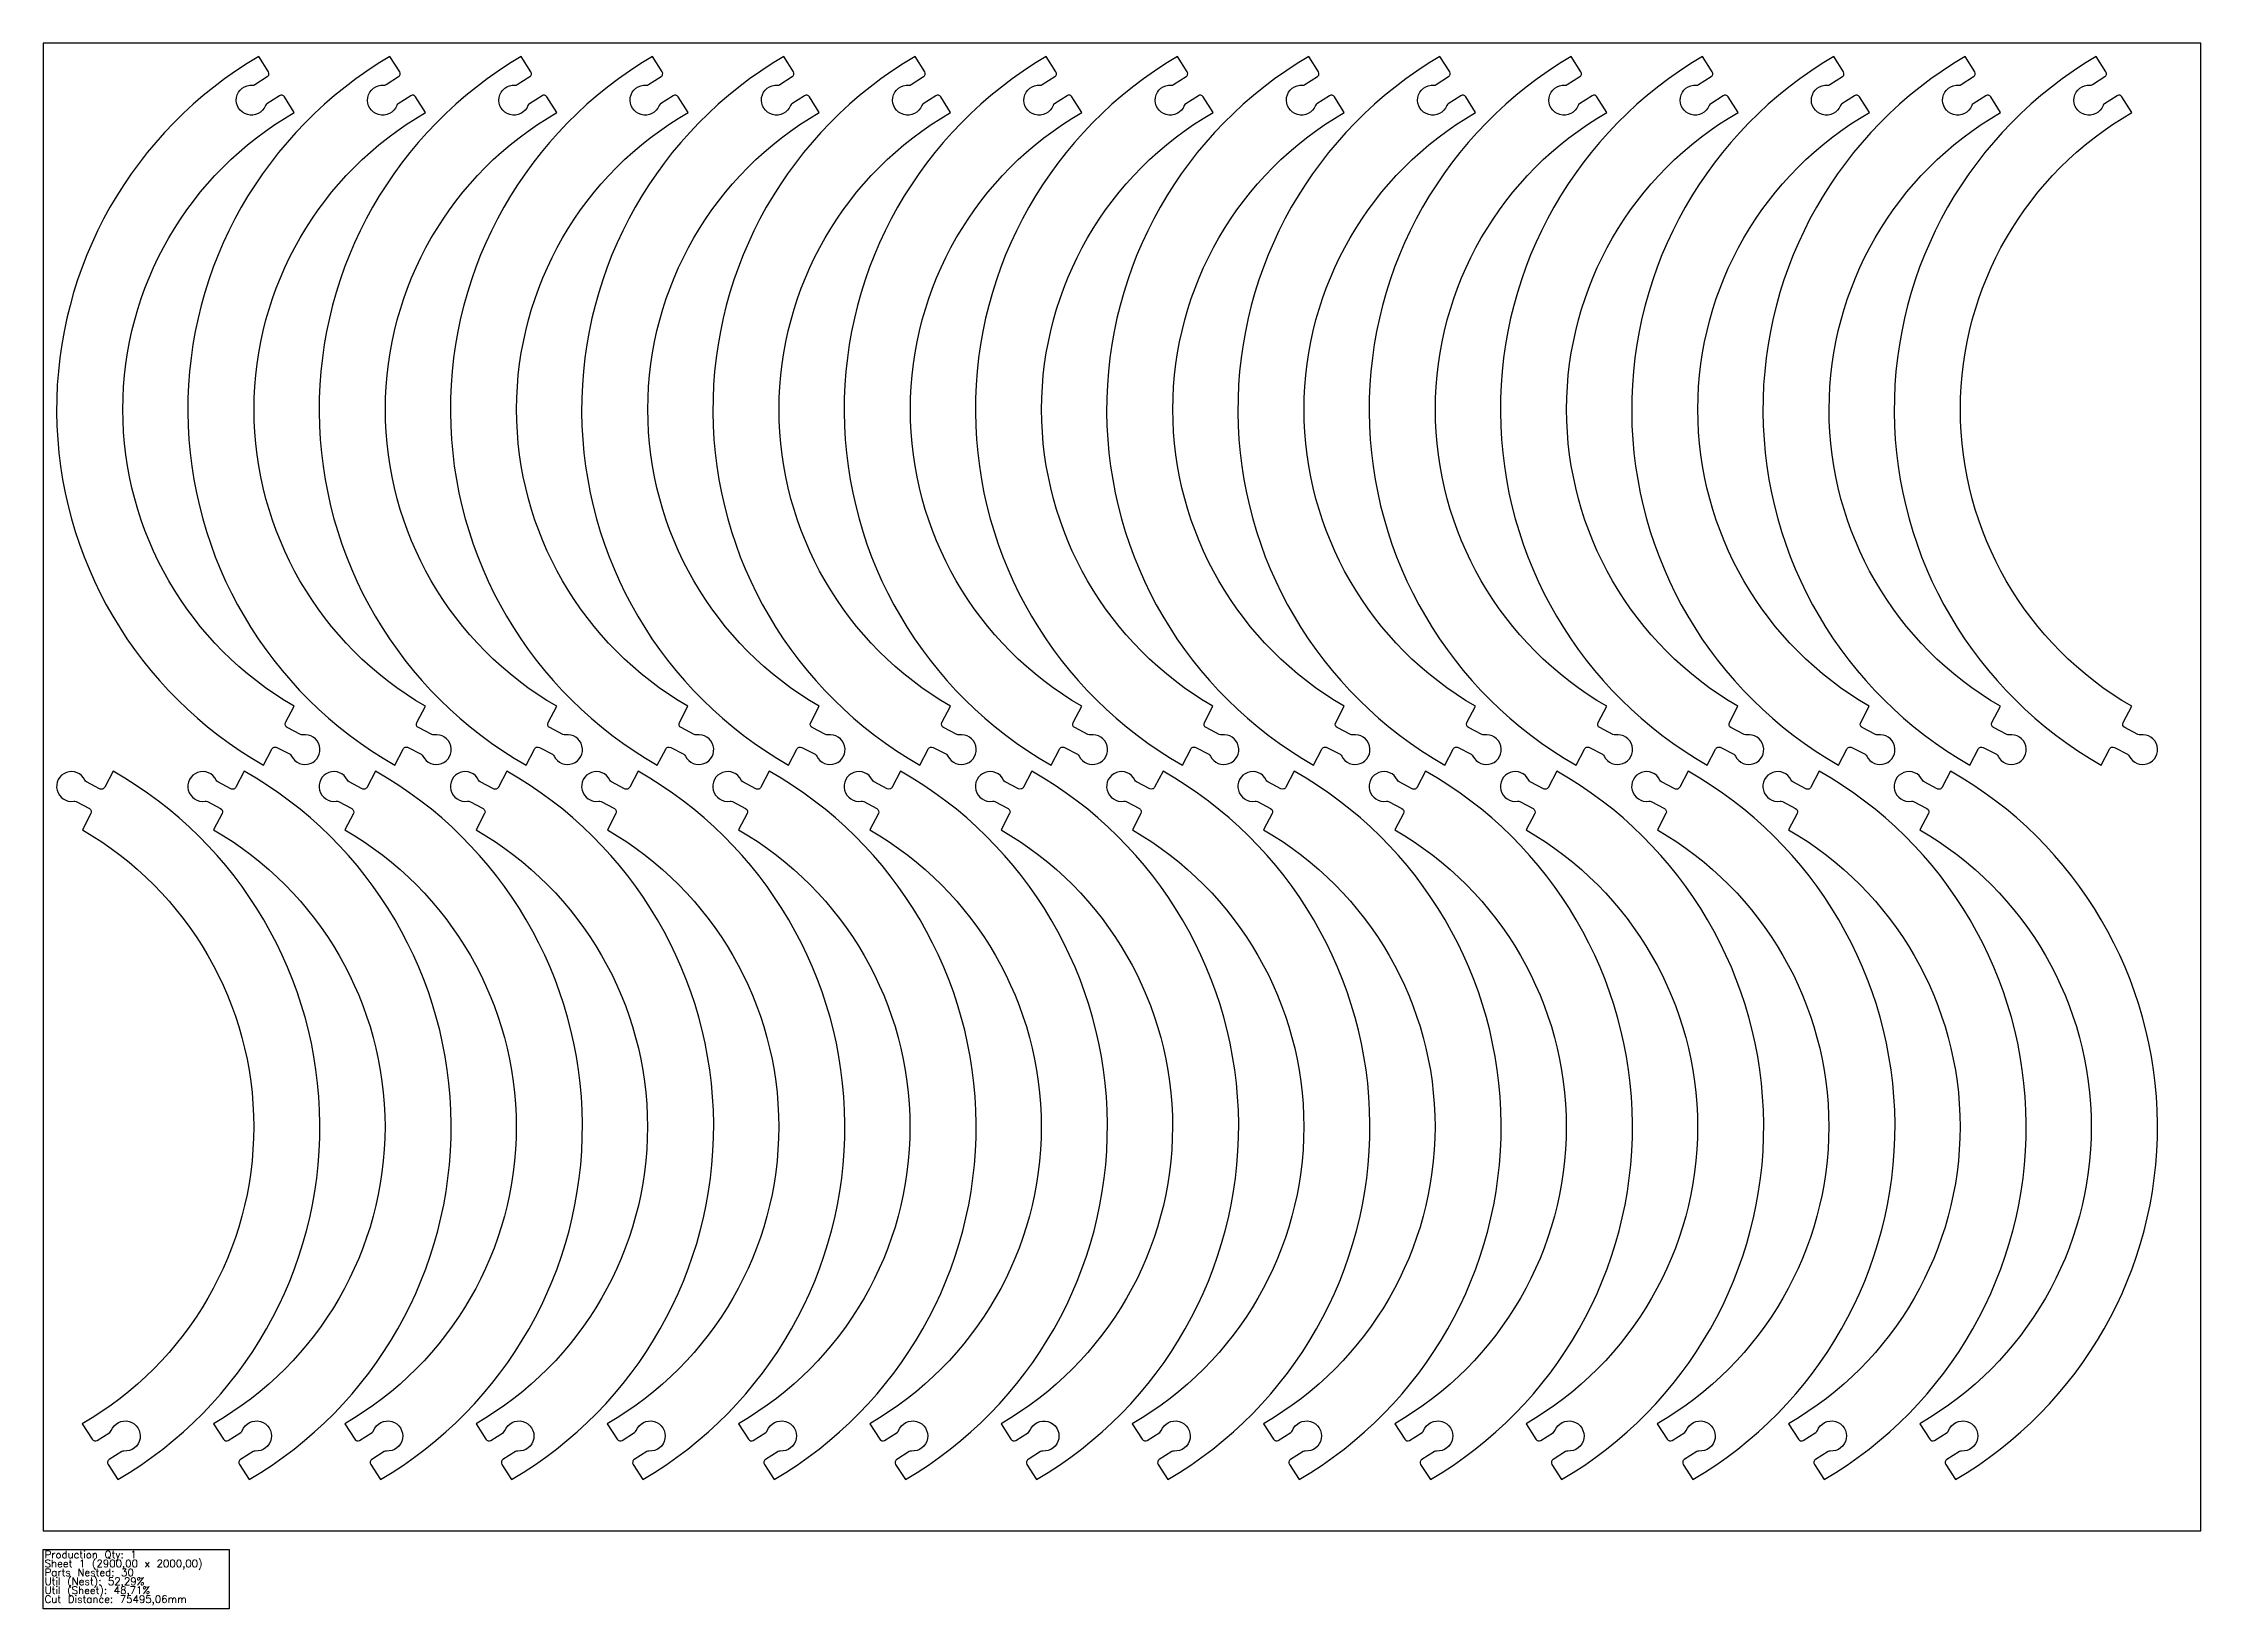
# Model space of a CAD drawing. Header units: millimetres. Extents: x 0 to 2900, y -105 to 2000.
import ezdxf

# ---------------------------------------------------------------- set-up
doc = ezdxf.new("R2010")
doc.units = ezdxf.units.MM
doc.layers.add('sheet', color=24, linetype='Continuous')
doc.layers.add('Stats', color=7, linetype='Continuous')
doc.styles.get("Standard").update_dxf_attribs({"font": 'txt.shx'})

msp = doc.modelspace()

# ---------------------------------------------------------------- linework, layer by layer
at = {"color": 7}
for points in [[(337.5, 1906.8), (324.2, 1927.8, 0.413209), (317.7, 1929.2), (300.7, 1918.5, 0.162278), (298.8, 1916.2, -2), (281.5, 1943.6, 0.162278), (284.4, 1944.3), (301.3, 1955, 0.415219), (302.8, 1961.5), (289.7, 1982, 0.577199), (296.2, 1029.5), (307.4, 1051, -0.415219), (314.2, 1053.1), (331.8, 1043.9, -0.162278), (334, 1041.6, 2), (348.9, 1069.9, -0.162278), (345.8, 1070.4), (328, 1079.8, -0.413209), (325.9, 1086.5), (337.4, 1108.5, -0.577169)], [(514, 1906.8), (500.6, 1927.8, 0.413209), (494.1, 1929.2), (477.1, 1918.5, 0.162278), (475.2, 1916.2, -2), (457.9, 1943.6, 0.162278), (460.8, 1944.3), (477.7, 1955, 0.415219), (479.2, 1961.5), (466.1, 1982, 0.577199), (472.6, 1029.5), (483.8, 1051, -0.415219), (490.6, 1053.1), (508.2, 1043.9, -0.162278), (510.4, 1041.6, 2), (525.3, 1069.9, -0.162278), (522.2, 1070.4), (504.4, 1079.8, -0.413209), (502.3, 1086.5), (513.8, 1108.5, -0.577169)], [(690.4, 1906.8), (677, 1927.8, 0.413209), (670.5, 1929.2), (653.5, 1918.5, 0.162278), (651.6, 1916.2, -2), (634.3, 1943.6, 0.162278), (637.3, 1944.3), (654.1, 1955, 0.415219), (655.6, 1961.5), (642.6, 1982, 0.577199), (649, 1029.5), (660.3, 1051, -0.415219), (667, 1053.1), (684.7, 1043.9, -0.162278), (686.8, 1041.6, 2), (701.7, 1069.9, -0.162278), (698.6, 1070.4), (680.9, 1079.8, -0.413209), (678.7, 1086.5), (690.2, 1108.5, -0.577169)], [(866.8, 1906.8), (853.5, 1927.8, 0.413209), (846.9, 1929.2), (829.9, 1918.5, 0.162278), (828, 1916.2, -2), (810.7, 1943.6, 0.162278), (813.7, 1944.3), (830.5, 1955, 0.415219), (832, 1961.5), (819, 1982, 0.577199), (825.4, 1029.5), (836.7, 1051, -0.415219), (843.4, 1053.1), (861.1, 1043.9, -0.162278), (863.3, 1041.6, 2), (878.1, 1069.9, -0.162278), (875, 1070.4), (857.3, 1079.8, -0.413209), (855.2, 1086.5), (866.6, 1108.5, -0.577169)], [(1043.2, 1906.8), (1029.9, 1927.8, 0.413209), (1023.3, 1929.2), (1006.4, 1918.5, 0.162278), (1004.5, 1916.2, -2), (987.2, 1943.6, 0.162278), (990.1, 1944.3), (1006.9, 1955, 0.415219), (1008.4, 1961.5), (995.4, 1982, 0.577199), (1001.9, 1029.5), (1013.1, 1051, -0.415219), (1019.8, 1053.1), (1037.5, 1043.9, -0.162278), (1039.7, 1041.6, 2), (1054.6, 1069.9, -0.162278), (1051.4, 1070.4), (1033.7, 1079.8, -0.413209), (1031.6, 1086.5), (1043, 1108.5, -0.577169)], [(1219.6, 1906.8), (1206.3, 1927.8, 0.413209), (1199.7, 1929.2), (1182.8, 1918.5, 0.162278), (1180.9, 1916.2, -2), (1163.6, 1943.6, 0.162278), (1166.5, 1944.3), (1183.3, 1955, 0.415219), (1184.8, 1961.5), (1171.8, 1982, 0.577199), (1178.3, 1029.5), (1189.5, 1051, -0.415219), (1196.2, 1053.1), (1213.9, 1043.9, -0.162278), (1216.1, 1041.6, 2), (1231, 1069.9, -0.162278), (1227.8, 1070.4), (1210.1, 1079.8, -0.413209), (1208, 1086.5), (1219.5, 1108.5, -0.577169)], [(1396, 1906.8), (1382.7, 1927.8, 0.413209), (1376.1, 1929.2), (1359.2, 1918.5, 0.162278), (1357.3, 1916.2, -2), (1340, 1943.6, 0.162278), (1342.9, 1944.3), (1359.7, 1955, 0.415219), (1361.2, 1961.5), (1348.2, 1982, 0.577199), (1354.7, 1029.5), (1365.9, 1051, -0.415219), (1372.7, 1053.1), (1390.3, 1043.9, -0.162278), (1392.5, 1041.6, 2), (1407.4, 1069.9, -0.162278), (1404.3, 1070.4), (1386.5, 1079.8, -0.413209), (1384.4, 1086.5), (1395.9, 1108.5, -0.577169)], [(1572.4, 1906.8), (1559.1, 1927.8, 0.413209), (1552.6, 1929.2), (1535.6, 1918.5, 0.162278), (1533.7, 1916.2, -2), (1516.4, 1943.6, 0.162278), (1519.3, 1944.3), (1536.2, 1955, 0.415219), (1537.6, 1961.5), (1524.6, 1982, 0.577199), (1531.1, 1029.5), (1542.3, 1051, -0.415219), (1549.1, 1053.1), (1566.7, 1043.9, -0.162278), (1568.9, 1041.6, 2), (1583.8, 1069.9, -0.162278), (1580.7, 1070.4), (1562.9, 1079.8, -0.413209), (1560.8, 1086.5), (1572.3, 1108.5, -0.577169)], [(1748.8, 1906.8), (1735.5, 1927.8, 0.413209), (1729, 1929.2), (1712, 1918.5, 0.162278), (1710.1, 1916.2, -2), (1692.8, 1943.6, 0.162278), (1695.7, 1944.3), (1712.6, 1955, 0.415219), (1714, 1961.5), (1701, 1982, 0.577199), (1707.5, 1029.5), (1718.7, 1051, -0.415219), (1725.5, 1053.1), (1743.1, 1043.9, -0.162278), (1745.3, 1041.6, 2), (1760.2, 1069.9, -0.162278), (1757.1, 1070.4), (1739.3, 1079.8, -0.413209), (1737.2, 1086.5), (1748.7, 1108.5, -0.577169)], [(1925.2, 1906.8), (1911.9, 1927.8, 0.413209), (1905.4, 1929.2), (1888.4, 1918.5, 0.162278), (1886.5, 1916.2, -2), (1869.2, 1943.6, 0.162278), (1872.1, 1944.3), (1889, 1955, 0.415219), (1890.4, 1961.5), (1877.4, 1982, 0.577199), (1883.9, 1029.5), (1895.1, 1051, -0.415219), (1901.9, 1053.1), (1919.5, 1043.9, -0.162278), (1921.7, 1041.6, 2), (1936.6, 1069.9, -0.162278), (1933.5, 1070.4), (1915.7, 1079.8, -0.413209), (1913.6, 1086.5), (1925.1, 1108.5, -0.577169)], [(2101.6, 1906.8), (2088.3, 1927.8, 0.413209), (2081.8, 1929.2), (2064.8, 1918.5, 0.162278), (2062.9, 1916.2, -2), (2045.6, 1943.6, 0.162278), (2048.5, 1944.3), (2065.4, 1955, 0.415219), (2066.9, 1961.5), (2053.8, 1982, 0.577199), (2060.3, 1029.5), (2071.5, 1051, -0.415219), (2078.3, 1053.1), (2095.9, 1043.9, -0.162278), (2098.1, 1041.6, 2), (2113, 1069.9, -0.162278), (2109.9, 1070.4), (2092.1, 1079.8, -0.413209), (2090, 1086.5), (2101.5, 1108.5, -0.577169)], [(2278, 1906.8), (2264.7, 1927.8, 0.413209), (2258.2, 1929.2), (2241.2, 1918.5, 0.162278), (2239.3, 1916.2, -2), (2222, 1943.6, 0.162278), (2224.9, 1944.3), (2241.8, 1955, 0.415219), (2243.3, 1961.5), (2230.2, 1982, 0.577199), (2236.7, 1029.5), (2247.9, 1051, -0.415219), (2254.7, 1053.1), (2272.3, 1043.9, -0.162278), (2274.5, 1041.6, 2), (2289.4, 1069.9, -0.162278), (2286.3, 1070.4), (2268.5, 1079.8, -0.413209), (2266.4, 1086.5), (2277.9, 1108.5, -0.577169)], [(2454.5, 1906.8), (2441.1, 1927.8, 0.413209), (2434.6, 1929.2), (2417.6, 1918.5, 0.162278), (2415.7, 1916.2, -2), (2398.4, 1943.6, 0.162278), (2401.3, 1944.3), (2418.2, 1955, 0.415219), (2419.7, 1961.5), (2406.7, 1982, 0.577199), (2413.1, 1029.5), (2424.3, 1051, -0.415219), (2431.1, 1053.1), (2448.8, 1043.9, -0.162278), (2450.9, 1041.6, 2), (2465.8, 1069.9, -0.162278), (2462.7, 1070.4), (2445, 1079.8, -0.413209), (2442.8, 1086.5), (2454.3, 1108.5, -0.577169)], [(2630.9, 1906.8), (2617.6, 1927.8, 0.413209), (2611, 1929.2), (2594, 1918.5, 0.162278), (2592.1, 1916.2, -2), (2574.8, 1943.6, 0.162278), (2577.8, 1944.3), (2594.6, 1955, 0.415219), (2596.1, 1961.5), (2583.1, 1982, 0.577199), (2589.5, 1029.5), (2600.8, 1051, -0.415219), (2607.5, 1053.1), (2625.2, 1043.9, -0.162278), (2627.4, 1041.6, 2), (2642.2, 1069.9, -0.162278), (2639.1, 1070.4), (2621.4, 1079.8, -0.413209), (2619.3, 1086.5), (2630.7, 1108.5, -0.577169)], [(2807.3, 1906.8), (2794, 1927.8, 0.413209), (2787.4, 1929.2), (2770.4, 1918.5, 0.162278), (2768.5, 1916.2, -2), (2751.2, 1943.6, 0.162278), (2754.2, 1944.3), (2771, 1955, 0.415219), (2772.5, 1961.5), (2759.5, 1982, 0.577199), (2766, 1029.5), (2777.2, 1051, -0.415219), (2783.9, 1053.1), (2801.6, 1043.9, -0.162278), (2803.8, 1041.6, 2), (2818.7, 1069.9, -0.162278), (2815.5, 1070.4), (2797.8, 1079.8, -0.413209), (2795.7, 1086.5), (2807.1, 1108.5, -0.577169)], [(52.6, 143.9), (65.9, 123, 0.413209), (72.4, 121.5), (89.4, 132.2, 0.162278), (91.3, 134.6, -2), (108.6, 107.2, 0.162278), (105.7, 106.5), (88.8, 95.8, 0.415219), (87.3, 89.2), (100.4, 68.8, 0.577199), (93.9, 1021.3), (82.7, 999.7, -0.415219), (75.9, 997.6), (58.3, 1006.9, -0.162278), (56.1, 1009.2, 2), (41.2, 980.9, -0.162278), (44.3, 980.4), (62.1, 971, -0.413209), (64.2, 964.3), (52.7, 942.3, -0.577169)], [(229, 143.9), (242.3, 123, 0.413209), (248.8, 121.5), (265.8, 132.2, 0.162278), (267.7, 134.6, -2), (285, 107.2, 0.162278), (282.1, 106.5), (265.2, 95.8, 0.415219), (263.7, 89.2), (276.8, 68.8, 0.577199), (270.3, 1021.3), (259.1, 999.7, -0.415219), (252.3, 997.6), (234.7, 1006.9, -0.162278), (232.5, 1009.2, 2), (217.6, 980.9, -0.162278), (220.7, 980.4), (238.5, 971, -0.413209), (240.6, 964.3), (229.1, 942.3, -0.577169)], [(405.4, 143.9), (418.7, 123, 0.413209), (425.2, 121.5), (442.2, 132.2, 0.162278), (444.1, 134.6, -2), (461.4, 107.2, 0.162278), (458.5, 106.5), (441.6, 95.8, 0.415219), (440.2, 89.2), (453.2, 68.8, 0.577199), (446.7, 1021.3), (435.5, 999.7, -0.415219), (428.7, 997.6), (411.1, 1006.9, -0.162278), (408.9, 1009.2, 2), (394, 980.9, -0.162278), (397.1, 980.4), (414.9, 971, -0.413209), (417, 964.3), (405.5, 942.3, -0.577169)], [(581.8, 143.9), (595.1, 123, 0.413209), (601.6, 121.5), (618.6, 132.2, 0.162278), (620.5, 134.6, -2), (637.8, 107.2, 0.162278), (634.9, 106.5), (618, 95.8, 0.415219), (616.6, 89.2), (629.6, 68.8, 0.577199), (623.1, 1021.3), (611.9, 999.7, -0.415219), (605.1, 997.6), (587.5, 1006.9, -0.162278), (585.3, 1009.2, 2), (570.4, 980.9, -0.162278), (573.5, 980.4), (591.3, 971, -0.413209), (593.4, 964.3), (581.9, 942.3, -0.577169)], [(758.2, 143.9), (771.5, 123, 0.413209), (778.1, 121.5), (795, 132.2, 0.162278), (796.9, 134.6, -2), (814.2, 107.2, 0.162278), (811.3, 106.5), (794.4, 95.8, 0.415219), (793, 89.2), (806, 68.8, 0.577199), (799.5, 1021.3), (788.3, 999.7, -0.415219), (781.5, 997.6), (763.9, 1006.9, -0.162278), (761.7, 1009.2, 2), (746.8, 980.9, -0.162278), (749.9, 980.4), (767.7, 971, -0.413209), (769.8, 964.3), (758.3, 942.3, -0.577169)], [(934.6, 143.9), (947.9, 123, 0.413209), (954.5, 121.5), (971.4, 132.2, 0.162278), (973.3, 134.6, -2), (990.6, 107.2, 0.162278), (987.7, 106.5), (970.9, 95.8, 0.415219), (969.4, 89.2), (982.4, 68.8, 0.577199), (975.9, 1021.3), (964.7, 999.7, -0.415219), (957.9, 997.6), (940.3, 1006.9, -0.162278), (938.1, 1009.2, 2), (923.2, 980.9, -0.162278), (926.3, 980.4), (944.1, 971, -0.413209), (946.2, 964.3), (934.7, 942.3, -0.577169)], [(1111, 143.9), (1124.3, 123, 0.413209), (1130.9, 121.5), (1147.8, 132.2, 0.162278), (1149.7, 134.6, -2), (1167, 107.2, 0.162278), (1164.1, 106.5), (1147.3, 95.8, 0.415219), (1145.8, 89.2), (1158.8, 68.8, 0.577199), (1152.3, 1021.3), (1141.1, 999.7, -0.415219), (1134.4, 997.6), (1116.7, 1006.9, -0.162278), (1114.5, 1009.2, 2), (1099.6, 980.9, -0.162278), (1102.8, 980.4), (1120.5, 971, -0.413209), (1122.6, 964.3), (1111.2, 942.3, -0.577169)], [(1287.4, 143.9), (1300.7, 123, 0.413209), (1307.3, 121.5), (1324.2, 132.2, 0.162278), (1326.2, 134.6, -2), (1343.4, 107.2, 0.162278), (1340.5, 106.5), (1323.7, 95.8, 0.415219), (1322.2, 89.2), (1335.2, 68.8, 0.577199), (1328.7, 1021.3), (1317.5, 999.7, -0.415219), (1310.8, 997.6), (1293.1, 1006.9, -0.162278), (1290.9, 1009.2, 2), (1276, 980.9, -0.162278), (1279.2, 980.4), (1296.9, 971, -0.413209), (1299, 964.3), (1287.6, 942.3, -0.577169)], [(1463.8, 143.9), (1477.1, 123, 0.413209), (1483.7, 121.5), (1500.7, 132.2, 0.162278), (1502.6, 134.6, -2), (1519.9, 107.2, 0.162278), (1516.9, 106.5), (1500.1, 95.8, 0.415219), (1498.6, 89.2), (1511.6, 68.8, 0.577199), (1505.2, 1021.3), (1493.9, 999.7, -0.415219), (1487.2, 997.6), (1469.5, 1006.9, -0.162278), (1467.3, 1009.2, 2), (1452.5, 980.9, -0.162278), (1455.6, 980.4), (1473.3, 971, -0.413209), (1475.4, 964.3), (1464, 942.3, -0.577169)], [(1640.2, 143.9), (1653.6, 123, 0.413209), (1660.1, 121.5), (1677.1, 132.2, 0.162278), (1679, 134.6, -2), (1696.3, 107.2, 0.162278), (1693.3, 106.5), (1676.5, 95.8, 0.415219), (1675, 89.2), (1688, 68.8, 0.577199), (1681.6, 1021.3), (1670.3, 999.7, -0.415219), (1663.6, 997.6), (1645.9, 1006.9, -0.162278), (1643.8, 1009.2, 2), (1628.9, 980.9, -0.162278), (1632, 980.4), (1649.7, 971, -0.413209), (1651.9, 964.3), (1640.4, 942.3, -0.577169)], [(1816.7, 143.9), (1830, 123, 0.413209), (1836.5, 121.5), (1853.5, 132.2, 0.162278), (1855.4, 134.6, -2), (1872.7, 107.2, 0.162278), (1869.8, 106.5), (1852.9, 95.8, 0.415219), (1851.4, 89.2), (1864.5, 68.8, 0.577199), (1858, 1021.3), (1846.8, 999.7, -0.415219), (1840, 997.6), (1822.4, 1006.9, -0.162278), (1820.2, 1009.2, 2), (1805.3, 980.9, -0.162278), (1808.4, 980.4), (1826.2, 971, -0.413209), (1828.3, 964.3), (1816.8, 942.3, -0.577169)], [(1993.1, 143.9), (2006.4, 123, 0.413209), (2012.9, 121.5), (2029.9, 132.2, 0.162278), (2031.8, 134.6, -2), (2049.1, 107.2, 0.162278), (2046.2, 106.5), (2029.3, 95.8, 0.415219), (2027.8, 89.2), (2040.9, 68.8, 0.577199), (2034.4, 1021.3), (2023.2, 999.7, -0.415219), (2016.4, 997.6), (1998.8, 1006.9, -0.162278), (1996.6, 1009.2, 2), (1981.7, 980.9, -0.162278), (1984.8, 980.4), (2002.6, 971, -0.413209), (2004.7, 964.3), (1993.2, 942.3, -0.577169)], [(2169.5, 143.9), (2182.8, 123, 0.413209), (2189.3, 121.5), (2206.3, 132.2, 0.162278), (2208.2, 134.6, -2), (2225.5, 107.2, 0.162278), (2222.6, 106.5), (2205.7, 95.8, 0.415219), (2204.3, 89.2), (2217.3, 68.8, 0.577199), (2210.8, 1021.3), (2199.6, 999.7, -0.415219), (2192.8, 997.6), (2175.2, 1006.9, -0.162278), (2173, 1009.2, 2), (2158.1, 980.9, -0.162278), (2161.2, 980.4), (2179, 971, -0.413209), (2181.1, 964.3), (2169.6, 942.3, -0.577169)], [(2345.9, 143.9), (2359.2, 123, 0.413209), (2365.7, 121.5), (2382.7, 132.2, 0.162278), (2384.6, 134.6, -2), (2401.9, 107.2, 0.162278), (2399, 106.5), (2382.1, 95.8, 0.415219), (2380.7, 89.2), (2393.7, 68.8, 0.577199), (2387.2, 1021.3), (2376, 999.7, -0.415219), (2369.2, 997.6), (2351.6, 1006.9, -0.162278), (2349.4, 1009.2, 2), (2334.5, 980.9, -0.162278), (2337.6, 980.4), (2355.4, 971, -0.413209), (2357.5, 964.3), (2346, 942.3, -0.577169)], [(2522.3, 143.9), (2535.6, 123, 0.413209), (2542.1, 121.5), (2559.1, 132.2, 0.162278), (2561, 134.6, -2), (2578.3, 107.2, 0.162278), (2575.4, 106.5), (2558.5, 95.8, 0.415219), (2557.1, 89.2), (2570.1, 68.8, 0.577199), (2563.6, 1021.3), (2552.4, 999.7, -0.415219), (2545.6, 997.6), (2528, 1006.9, -0.162278), (2525.8, 1009.2, 2), (2510.9, 980.9, -0.162278), (2514, 980.4), (2531.8, 971, -0.413209), (2533.9, 964.3), (2522.4, 942.3, -0.577169)]]:
    msp.add_lwpolyline(points, format="xyb", close=True, dxfattribs=at)
at = {"layer": 'sheet', "color": 7}
msp.add_lwpolyline([(0, 0), (2900, 0), (2900, 2000), (0, 2000)], close=True, dxfattribs=at)
at = {"layer": 'Stats', "color": 151}
msp.add_lwpolyline([(0, -25), (250, -25), (250, -105), (0, -105), (0, -25)], close=True, dxfattribs=at)

# ---------------------------------------------------------------- texts
at = {"layer": 'Stats', "color": 60}
for s, p in [('Production Qty: 1', (2, -37)), ('Sheet 1 (2900,00 x 2000,00)', (2, -49)), ('Parts Nested: 30', (2, -61)), ('Cut Distance: 75495,06mm', (2, -97)), ('Util (Nest): 52,29%', (2, -73)), ('Util (Sheet): 48,71%', (2, -85))]:
    msp.add_text(s, height=10, dxfattribs=at).set_placement(p)

doc.saveas('drawing.dxf')
